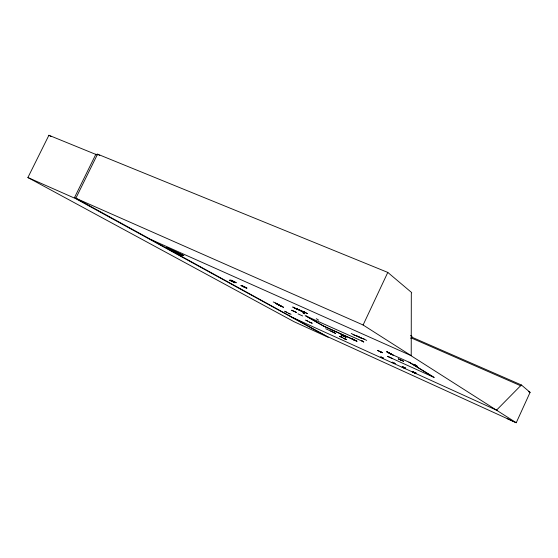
<?xml version="1.0" encoding="UTF-8"?>
<svg xmlns="http://www.w3.org/2000/svg" width="558" height="558" viewBox="0 0 558 558"><rect width="100%" height="100%" fill="white"/><g stroke="black" fill="none" stroke-linecap="round" stroke-linejoin="round"><path stroke-width="0.84" d="M330.741 330.901L335.644 333.447L331.027 331.194M390.405 353.619L392.532 354.881M390.621 353.723L392.316 354.776M381.428 352.377L379.872 351.373M288.877 313.45L291.074 314.3M309.648 322.224L312.027 323.166M309.481 322.14L312.18 323.242M344.014 338.546L346.72 339.641L344.014 338.504M362.7 338.329L366.69 340.422M355.871 335.442L359.875 337.569M301.062 310.939L296.814 308.783L300.985 310.959M278.895 305.17L283.492 307.242M278.979 305.247L283.443 307.263M316.302 318.695L318.604 320.132M356.994 341.28L352.056 338.846M352.133 338.901L356.918 341.224M340.987 334.821L346.183 337.374L341.064 334.863M387.461 356.29L392.386 358.515M387.524 356.36L434.396 377.564L410.011 362.623L390.677 353.925M398.349 358.906L403.56 361.228M167.121 247.968L182.661 255.397M183.77 255.487L167.763 247.822M183.812 255.627L167.965 247.982M297.972 313.84L302.673 315.974M182.703 255.536L166.814 247.808M246.908 288.047L241.461 285.459L246.873 288.061M235.518 282.683L230.091 280.123M230.852 280.137L236.32 282.753L230.824 280.137M496.515 410.172L521.36 384.964L411.239 336.913M521.36 384.964L530.1 392.351L516.234 422.734L507.215 418.626M410.925 338.678L412.006 336.348L410.625 335.379M387.35 352.196L386.534 351.638L389.868 353.263M389.031 352.761L389.812 353.242M393.376 355.125L388.068 352.754M355.007 335.477L351.212 333.412M387.796 272.416L411.727 292.629L411.309 293.529L411.225 355.683L363.105 325L387.796 272.416L97.573 154.148L75.651 198.62L328.167 337.276L294.115 321.736L27.9 177.542L48.902 135.266L97.169 154.964M296.751 309.174L292.81 307.005M302.931 311.727L298.725 309.571L303.106 311.789M304.766 313.875L302.471 312.515M95.927 154.127L74.535 197.525L327.19 336.495L516.234 422.734L410.521 355.369L411.225 355.683L150.472 239.354M234.918 282.76L229.547 280.158L234.981 282.683M246.245 288.012L240.868 285.424L246.273 288.026M291.653 310.262L296.465 312.459L291.736 310.234M382.516 352.719L377.487 350.41M281.093 305.882L275.771 303.461M276.343 303.768L280.96 305.868M273.246 301.962L277.877 304.075M182.368 255.501L166.737 247.919M296.961 309.202L292.804 307.095M339.557 336.307L342.466 337.527L339.78 336.348M305.289 320.09L307.625 320.976M284.392 311.211L286.714 312.187M352.942 339.201L354.937 340.415L352.733 339.118M325.719 328.732L330.629 331.04M381.016 356.953L380.277 357.232L380.647 357.392M380.584 357.378L381.058 356.981M380.933 357.42L381.47 357.169M380.737 357.455L381.316 357.225M381.03 357.594L381.637 357.357L380.975 357.441M382.9 357.845L382.342 358.083M382.439 358.257L383.067 358.034L382.383 358.103M382.837 358.32L383.52 358.25L382.788 358.299M382.642 358.355L383.179 358.117M382.607 352.726L377.473 350.438M392.574 362.205L391.869 362.386M392.169 362.651L393.195 362.609L391.911 362.407M394.471 363.098L393.739 363.265M394.192 363.474L395.099 363.502M403.148 367.004L402.283 367.115M402.743 367.331L403.608 367.22M402.409 367.31L403.315 367.192L402.332 367.136M404.334 368.189C406.873 367.813 401.837 368.231 405.52 368.12M405.31 368.14L404.62 368.217M412.592 371.921C415.689 371.9 409.858 371.844 413.457 371.684M413.053 372.137C411.797 371.593 416.01 372.284 413.025 372.137M415.382 372.591L414.336 372.618M414.643 372.89L416.017 373.002M391.716 362.442L392.42 362.261M391.974 362.554L392.679 362.379M393.543 363.3L394.318 363.153M393.843 363.432L394.52 363.119M393.99 363.495L394.778 363.37M394.297 363.649L395.036 363.488L394.241 363.495M402.088 367.15L402.967 367.059M402.841 367.499L403.657 367.241M403.964 368.022L404.906 367.959L404.02 368.057M404.745 368.406L405.568 368.14M414.182 372.681L415.201 372.646M414.385 372.639L415.431 372.611M416.003 373.009L414.845 372.856M232.121 281.392L232.672 281.413M233.453 281.406L232.944 281.385M233.181 281.504L233.593 281.497M232.435 281.525L232.812 281.504M415.696 372.87L414.441 372.793M244.258 286.805L243.741 286.805M343.01 335.888L343.414 336.055M343.735 336.181L344.133 336.348M354.267 339.982L353.925 339.822M294.812 308.142L298.83 309.836M298.969 309.913L294.966 308.218M305.191 312.529L301.285 310.862M243.483 286.659L243.979 286.693M353.137 334.521L357.699 336.474M364.507 339.355L360.168 337.52M333.238 332.352L333.621 332.519M278.03 304.466L275.471 303.05M281.218 306.258L278.693 304.856M379.914 351.554L380.535 351.847M400.944 360.091L400.581 359.903M301.027 310.757L305.038 312.445M357.106 336.202L357.552 336.39M414.392 364.786C411.344 363.579 418.075 366.285 414.985 365.051M416.163 365.776C419.246 367.004 412.529 364.304 415.57 365.511L414.05 364.765L415.801 365.602M363.363 341.649L362.798 341.384M303.671 313.261L303.971 313.408M389.603 357.266L389.833 357.378M411.072 337.869L520.949 385.871M528.503 391.653L530.1 392.351M391.2 354.177L390.767 353.96M75.832 198.257L363.105 325M27.9 177.542L75.651 198.62M310.569 322.608L306.509 320.585M345.053 338.943L341.112 336.983M398.238 358.871L403.511 361.256M324.003 326.263L356.548 341.001L323.5 326.081L305.17 315.619L363.635 341.803L363.174 341.545M292.915 317.655L497.045 410.409M414.622 364.876L413.018 364.13M414.754 364.96L416.387 365.72M415.926 365.685L417.551 366.439M285.766 311.824L289.825 313.84M306.628 316.33L306.119 316.044L324.414 326.5M379.58 351.275L381.714 352.489M408.944 362.142L433.399 377.11M48.902 135.266L51.12 136.64M97.573 154.148L99.749 155.542M307.43 313.631L303.015 311.392L307.43 313.631M361.724 338.357L357.72 336.244L361.737 338.336M361.465 340.624L363.802 341.984L361.5 340.61M387.315 352.007L389.226 352.928L387.315 352.007"/></g></svg>
